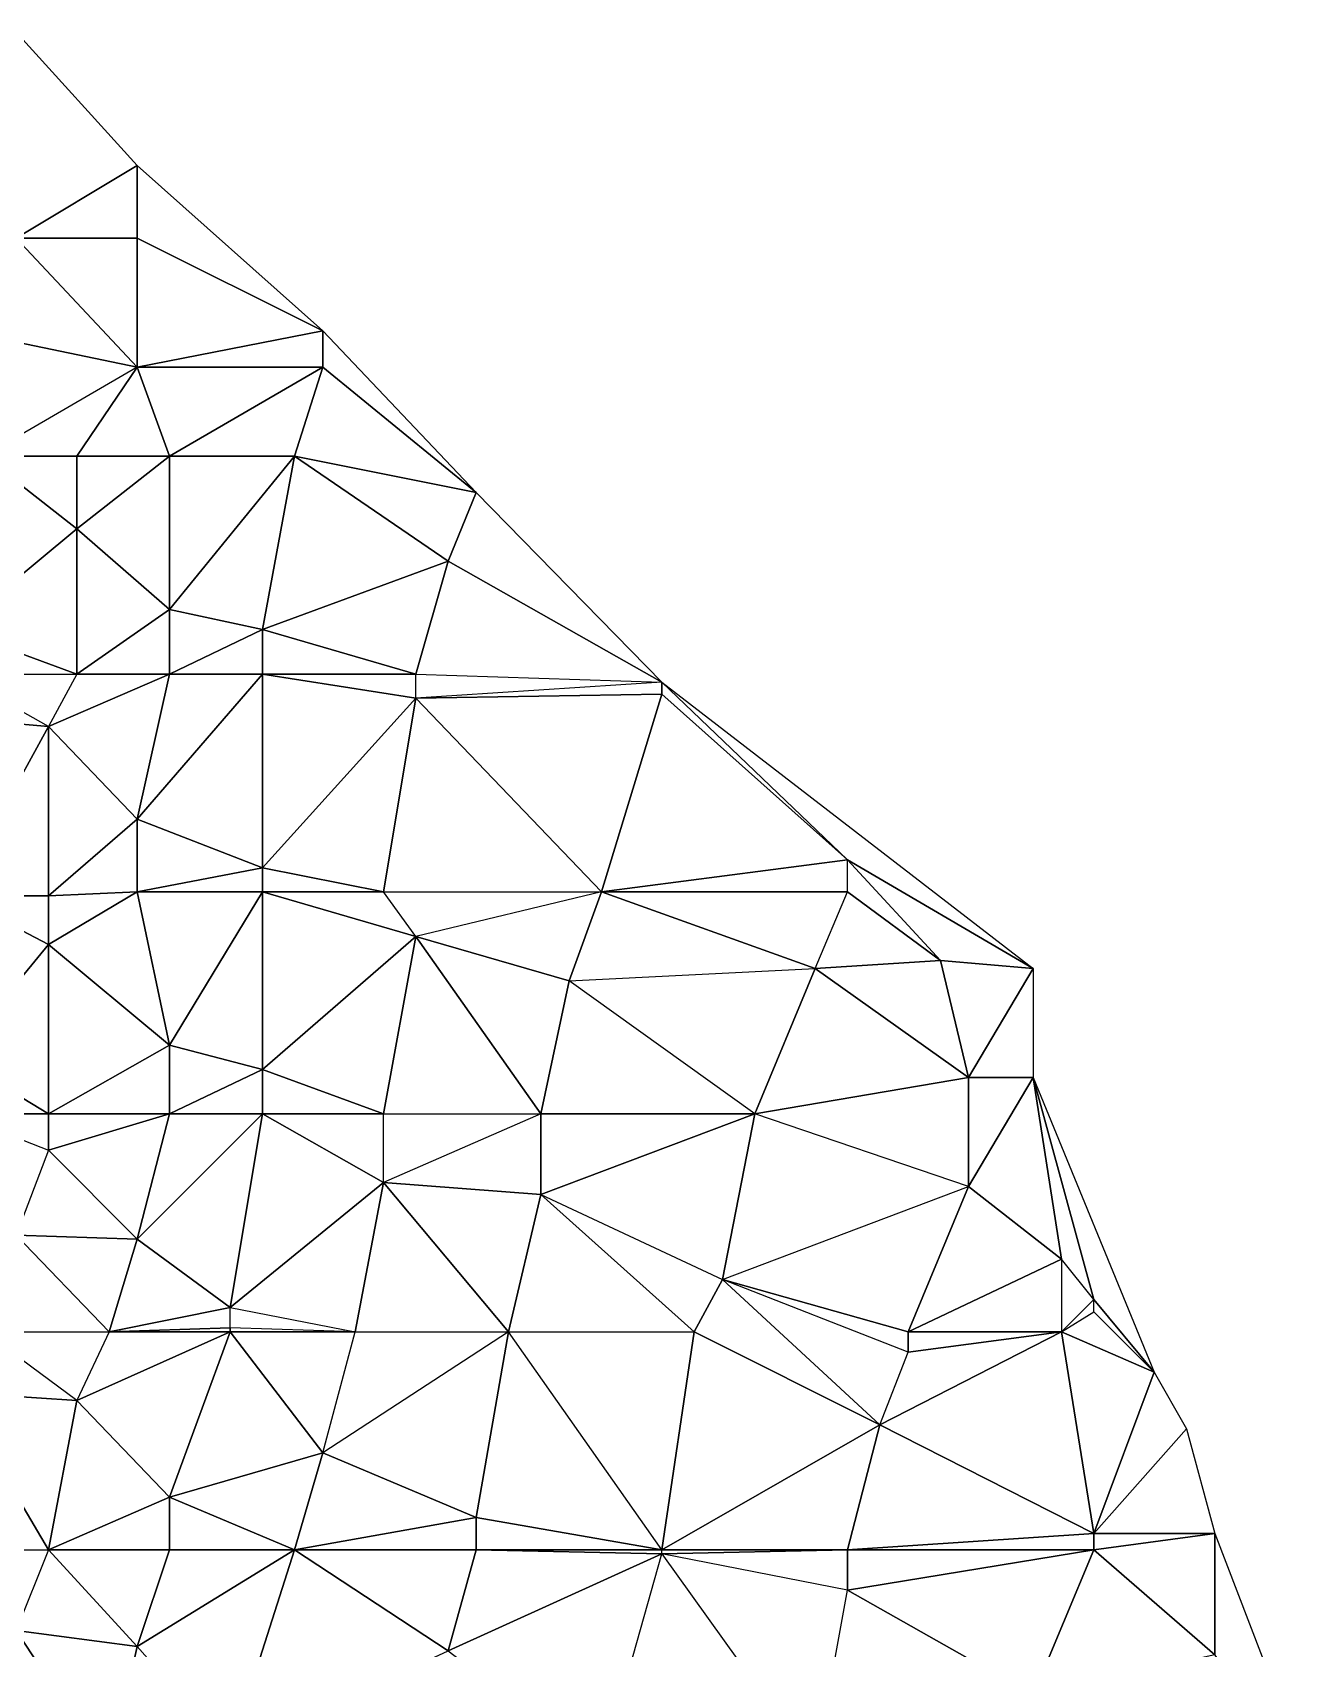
# Model space of a CAD drawing. Header units: metres. Extents: x 121.06818 to 121.07159, y 3.17836 to 3.18313.
# Drawn here: x 121.071255 to 121.071571, y 3.1810525 to 3.181453 of the extents above; entities that cross this region are included whole.
import ezdxf

# ---------------------------------------------------------------- set-up
doc = ezdxf.new("R2010")
doc.units = ezdxf.units.M

msp = doc.modelspace()

# ---------------------------------------------------------------- linework, layer by layer
at = {"layer": 'DELAUNEY15398', "color": 252}
msp.add_3dface([(121.071449, 3.181023, 0.01058), (121.071396, 3.181023, 0.01057), (121.071411, 3.181076, 0.01057)], dxfattribs=at)
at = {"layer": 'DELAUNEY15452', "color": 252}
msp.add_3dface([(121.071274, 3.181022, 0.01054), (121.071304, 3.181027, 0.01055), (121.071281, 3.181053, 0.01054)], dxfattribs=at)
at = {"layer": 'DELAUNEY15463', "color": 252}
msp.add_3dface([(121.071243, 3.18103, 0.01053), (121.071274, 3.181022, 0.01054), (121.071251, 3.181057, 0.01053)], dxfattribs=at)
at = {"layer": 'DELAUNEY15496', "color": 252}
msp.add_3dface([(121.071274, 3.181022, 0.01054), (121.071281, 3.181053, 0.01054), (121.071251, 3.181057, 0.01053)], dxfattribs=at)
at = {"layer": 'DELAUNEY15497', "color": 252}
msp.add_3dface([(121.071281, 3.181053, 0.01054), (121.071304, 3.181027, 0.01055), (121.07132, 3.181077, 0.01055)], dxfattribs=at)
at = {"layer": 'DELAUNEY15498', "color": 252}
msp.add_3dface([(121.071358, 3.181052, 0.01056), (121.071396, 3.181023, 0.01057), (121.071411, 3.181076, 0.01057)], dxfattribs=at)
at = {"layer": 'DELAUNEY15499', "color": 252}
msp.add_3dface([(121.071571, 3.181021, 0.01061), (121.071548, 3.181051, 0.0106), (121.071548, 3.181081, 0.0106)], dxfattribs=at)
at = {"layer": 'DELAUNEY15539', "color": 252}
msp.add_3dface([(121.071251, 3.181057, 0.01053), (121.071281, 3.181053, 0.01054), (121.071259, 3.181077, 0.01053)], dxfattribs=at)
at = {"layer": 'DELAUNEY15540', "color": 252}
msp.add_3dface([(121.071449, 3.181023, 0.01058), (121.071457, 3.181067, 0.01058), (121.071503, 3.181041, 0.01059)], dxfattribs=at)
at = {"layer": 'DELAUNEY15541', "color": 252}
msp.add_3dface([(121.071449, 3.181023, 0.01058), (121.071457, 3.181067, 0.01058), (121.071411, 3.181076, 0.01057)], dxfattribs=at)
at = {"layer": 'DELAUNEY15559', "color": 252}
msp.add_3dface([(121.071304, 3.181027, 0.01055), (121.071358, 3.181052, 0.01056), (121.07132, 3.181077, 0.01055)], dxfattribs=at)
at = {"layer": 'DELAUNEY15560', "color": 252}
msp.add_3dface([(121.071503, 3.181041, 0.01059), (121.071457, 3.181067, 0.01058), (121.071518, 3.181077, 0.01059)], dxfattribs=at)
at = {"layer": 'DELAUNEY15561', "color": 252}
msp.add_3dface([(121.071548, 3.181051, 0.0106), (121.071503, 3.181041, 0.01059), (121.071518, 3.181077, 0.01059)], dxfattribs=at)
at = {"layer": 'DELAUNEY15582', "color": 252}
msp.add_3dface([(121.07132, 3.181077, 0.01055), (121.071358, 3.181052, 0.01056), (121.071365, 3.181077, 0.01056)], dxfattribs=at)
at = {"layer": 'DELAUNEY15583', "color": 252}
msp.add_3dface([(121.071457, 3.181067, 0.01058), (121.071411, 3.181076, 0.01057), (121.071457, 3.181077, 0.01058)], dxfattribs=at)
at = {"layer": 'DELAUNEY15607', "color": 252}
msp.add_3dface([(121.071281, 3.181053, 0.01054), (121.07132, 3.181077, 0.01055), (121.071289, 3.181077, 0.01054)], dxfattribs=at)
at = {"layer": 'DELAUNEY15608', "color": 252}
msp.add_3dface([(121.071358, 3.181052, 0.01056), (121.071411, 3.181076, 0.01057), (121.071365, 3.181077, 0.01056)], dxfattribs=at)
at = {"layer": 'DELAUNEY15619', "color": 252}
msp.add_3dface([(121.071548, 3.181051, 0.0106), (121.071518, 3.181077, 0.01059), (121.071548, 3.181081, 0.0106)], dxfattribs=at)
at = {"layer": 'DELAUNEY15632', "color": 252}
msp.add_3dface([(121.071281, 3.181053, 0.01054), (121.071289, 3.181077, 0.01054), (121.071259, 3.181077, 0.01053)], dxfattribs=at)
at = {"layer": 'DELAUNEY15633', "color": 252}
msp.add_3dface([(121.071365, 3.181077, 0.01056), (121.071411, 3.181076, 0.01057), (121.071411, 3.181077, 0.01057)], dxfattribs=at)
at = {"layer": 'DELAUNEY15647', "color": 252}
msp.add_3dface([(121.071289, 3.181077, 0.01054), (121.07132, 3.181077, 0.01055), (121.071289, 3.18109, 0.01054)], dxfattribs=at)
at = {"layer": 'DELAUNEY15654', "color": 252}
msp.add_3dface([(121.071259, 3.181077, 0.01053), (121.071251, 3.181057, 0.01053), (121.07122, 3.181077, 0.01052)], dxfattribs=at)
at = {"layer": 'DELAUNEY15664', "color": 252}
msp.add_3dface([(121.071548, 3.181081, 0.0106), (121.071518, 3.181077, 0.01059), (121.071518, 3.181081, 0.01059)], dxfattribs=at)
at = {"layer": 'DELAUNEY15670', "color": 252}
msp.add_3dface([(121.071518, 3.181077, 0.01059), (121.071457, 3.181067, 0.01058), (121.071457, 3.181077, 0.01058)], dxfattribs=at)
at = {"layer": 'DELAUNEY15681', "color": 252}
msp.add_3dface([(121.071259, 3.181077, 0.01053), (121.071289, 3.181077, 0.01054), (121.071289, 3.18109, 0.01054)], dxfattribs=at)
at = {"layer": 'DELAUNEY15692', "color": 252}
msp.add_3dface([(121.07132, 3.181077, 0.01055), (121.071365, 3.181077, 0.01056), (121.071365, 3.181085, 0.01056)], dxfattribs=at)
at = {"layer": 'DELAUNEY15693', "color": 252}
msp.add_3dface([(121.071457, 3.181077, 0.01058), (121.071411, 3.181076, 0.01057), (121.071411, 3.181077, 0.01057)], dxfattribs=at)
at = {"layer": 'DELAUNEY15703', "color": 252}
msp.add_3dface([(121.07122, 3.181077, 0.01052), (121.071259, 3.181077, 0.01053), (121.071236, 3.181116, 0.01052)], dxfattribs=at)
at = {"layer": 'DELAUNEY15704', "color": 252}
msp.add_3dface([(121.071365, 3.181077, 0.01056), (121.071411, 3.181077, 0.01057), (121.071365, 3.181085, 0.01056)], dxfattribs=at)
at = {"layer": 'DELAUNEY15705', "color": 252}
msp.add_3dface([(121.071518, 3.181077, 0.01059), (121.071457, 3.181077, 0.01058), (121.071518, 3.181081, 0.01059)], dxfattribs=at)
at = {"layer": 'DELAUNEY15719', "color": 252}
msp.add_3dface([(121.071457, 3.181077, 0.01058), (121.071411, 3.181077, 0.01057), (121.071465, 3.181108, 0.01058)], dxfattribs=at)
at = {"layer": 'DELAUNEY15720', "color": 252}
msp.add_3dface([(121.071518, 3.181081, 0.01059), (121.071457, 3.181077, 0.01058), (121.071465, 3.181108, 0.01058)], dxfattribs=at)
at = {"layer": 'DELAUNEY15739', "color": 252}
msp.add_3dface([(121.07132, 3.181077, 0.01055), (121.071365, 3.181085, 0.01056), (121.071327, 3.181101, 0.01055)], dxfattribs=at)
at = {"layer": 'DELAUNEY15740', "color": 252}
msp.add_3dface([(121.071548, 3.181081, 0.0106), (121.071518, 3.181081, 0.01059), (121.071541, 3.181107, 0.0106)], dxfattribs=at)
at = {"layer": 'DELAUNEY15752', "color": 252}
msp.add_3dface([(121.071259, 3.181077, 0.01053), (121.071289, 3.18109, 0.01054), (121.071266, 3.181114, 0.01053)], dxfattribs=at)
at = {"layer": 'DELAUNEY15753', "color": 252}
msp.add_3dface([(121.07132, 3.181077, 0.01055), (121.071327, 3.181101, 0.01055), (121.071289, 3.18109, 0.01054)], dxfattribs=at)
at = {"layer": 'DELAUNEY15754', "color": 252}
msp.add_3dface([(121.071365, 3.181085, 0.01056), (121.071411, 3.181077, 0.01057), (121.071373, 3.181131, 0.01056)], dxfattribs=at)
at = {"layer": 'DELAUNEY15766', "color": 252}
msp.add_3dface([(121.071327, 3.181101, 0.01055), (121.071365, 3.181085, 0.01056), (121.071373, 3.181131, 0.01056)], dxfattribs=at)
at = {"layer": 'DELAUNEY15776', "color": 252}
msp.add_3dface([(121.071518, 3.181081, 0.01059), (121.071465, 3.181108, 0.01058), (121.07151, 3.181131, 0.01059)], dxfattribs=at)
at = {"layer": 'DELAUNEY15782', "color": 252}
msp.add_3dface([(121.071541, 3.181107, 0.0106), (121.071518, 3.181081, 0.01059), (121.071533, 3.181121, 0.0106)], dxfattribs=at)
at = {"layer": 'DELAUNEY15792', "color": 252}
msp.add_3dface([(121.071236, 3.181116, 0.01052), (121.071259, 3.181077, 0.01053), (121.071266, 3.181114, 0.01053)], dxfattribs=at)
at = {"layer": 'DELAUNEY15800', "color": 252}
msp.add_3dface([(121.071289, 3.18109, 0.01054), (121.071327, 3.181101, 0.01055), (121.071304, 3.181131, 0.01054)], dxfattribs=at)
at = {"layer": 'DELAUNEY15806', "color": 252}
msp.add_3dface([(121.071266, 3.181114, 0.01053), (121.071289, 3.18109, 0.01054), (121.071304, 3.181131, 0.01054)], dxfattribs=at)
at = {"layer": 'DELAUNEY15815', "color": 252}
msp.add_3dface([(121.071236, 3.181116, 0.01052), (121.071266, 3.181114, 0.01053), (121.071243, 3.181131, 0.01052)], dxfattribs=at)
at = {"layer": 'DELAUNEY15816', "color": 252}
msp.add_3dface([(121.071465, 3.181108, 0.01058), (121.071411, 3.181077, 0.01057), (121.071419, 3.181131, 0.01057)], dxfattribs=at)
at = {"layer": 'DELAUNEY15824', "color": 252}
msp.add_3dface([(121.071419, 3.181131, 0.01057), (121.071411, 3.181077, 0.01057), (121.071373, 3.181131, 0.01056)], dxfattribs=at)
at = {"layer": 'DELAUNEY15842', "color": 252}
msp.add_3dface([(121.071465, 3.181108, 0.01058), (121.071419, 3.181131, 0.01057), (121.071426, 3.181144, 0.01057)], dxfattribs=at)
at = {"layer": 'DELAUNEY15843', "color": 252}
msp.add_3dface([(121.07151, 3.181131, 0.01059), (121.071465, 3.181108, 0.01058), (121.071472, 3.181126, 0.01058)], dxfattribs=at)
at = {"layer": 'DELAUNEY15844', "color": 252}
msp.add_3dface([(121.071518, 3.181081, 0.01059), (121.07151, 3.181131, 0.01059), (121.071533, 3.181121, 0.0106)], dxfattribs=at)
at = {"layer": 'DELAUNEY15852', "color": 252}
msp.add_3dface([(121.071373, 3.181131, 0.01056), (121.071419, 3.181131, 0.01057), (121.071381, 3.181165, 0.01056)], dxfattribs=at)
at = {"layer": 'DELAUNEY15853', "color": 252}
msp.add_3dface([(121.071465, 3.181108, 0.01058), (121.071472, 3.181126, 0.01058), (121.071426, 3.181144, 0.01057)], dxfattribs=at)
at = {"layer": 'DELAUNEY15862', "color": 252}
msp.add_3dface([(121.071304, 3.181131, 0.01054), (121.071327, 3.181101, 0.01055), (121.071335, 3.181131, 0.01055)], dxfattribs=at)
at = {"layer": 'DELAUNEY15863', "color": 252}
msp.add_3dface([(121.07151, 3.181131, 0.01059), (121.071472, 3.181126, 0.01058), (121.071472, 3.181131, 0.01058)], dxfattribs=at)
at = {"layer": 'DELAUNEY15864', "color": 252}
msp.add_3dface([(121.071533, 3.181121, 0.0106), (121.07151, 3.181131, 0.01059), (121.071518, 3.181136, 0.01059)], dxfattribs=at)
at = {"layer": 'DELAUNEY15865', "color": 252}
msp.add_3dface([(121.071533, 3.181121, 0.0106), (121.07151, 3.181131, 0.01059), (121.071518, 3.181139, 0.01059)], dxfattribs=at)
at = {"layer": 'DELAUNEY15876', "color": 252}
msp.add_3dface([(121.071327, 3.181101, 0.01055), (121.071335, 3.181131, 0.01055), (121.071373, 3.181131, 0.01056)], dxfattribs=at)
at = {"layer": 'DELAUNEY15890', "color": 252}
msp.add_3dface([(121.071274, 3.181131, 0.01053), (121.071266, 3.181114, 0.01053), (121.071304, 3.181131, 0.01054)], dxfattribs=at)
at = {"layer": 'DELAUNEY15891', "color": 252}
msp.add_3dface([(121.071274, 3.181131, 0.01053), (121.071266, 3.181114, 0.01053), (121.071243, 3.181131, 0.01052)], dxfattribs=at)
at = {"layer": 'DELAUNEY15892', "color": 252}
msp.add_3dface([(121.071335, 3.181131, 0.01055), (121.071373, 3.181131, 0.01056), (121.071342, 3.181168, 0.01055)], dxfattribs=at)
at = {"layer": 'DELAUNEY15901', "color": 252}
msp.add_3dface([(121.071274, 3.181131, 0.01053), (121.071304, 3.181131, 0.01054), (121.071304, 3.181132, 0.01054)], dxfattribs=at)
at = {"layer": 'DELAUNEY15919', "color": 252}
msp.add_3dface([(121.071304, 3.181131, 0.01054), (121.071335, 3.181131, 0.01055), (121.071304, 3.181132, 0.01054)], dxfattribs=at)
at = {"layer": 'DELAUNEY15929', "color": 252}
msp.add_3dface([(121.07151, 3.181131, 0.01059), (121.071518, 3.181136, 0.01059), (121.071518, 3.181139, 0.01059)], dxfattribs=at)
at = {"layer": 'DELAUNEY15930', "color": 252}
msp.add_3dface([(121.071533, 3.181121, 0.0106), (121.071518, 3.181136, 0.01059), (121.071518, 3.181139, 0.01059)], dxfattribs=at)
at = {"layer": 'DELAUNEY15943', "color": 252}
msp.add_3dface([(121.071426, 3.181144, 0.01057), (121.071419, 3.181131, 0.01057), (121.071381, 3.181165, 0.01056)], dxfattribs=at)
at = {"layer": 'DELAUNEY15956', "color": 252}
msp.add_3dface([(121.071243, 3.181131, 0.01052), (121.071274, 3.181131, 0.01053), (121.071251, 3.181155, 0.01052)], dxfattribs=at)
at = {"layer": 'DELAUNEY15957', "color": 252}
msp.add_3dface([(121.071472, 3.181126, 0.01058), (121.071426, 3.181144, 0.01057), (121.071472, 3.181131, 0.01058)], dxfattribs=at)
at = {"layer": 'DELAUNEY15958', "color": 252}
msp.add_3dface([(121.071472, 3.181131, 0.01058), (121.071426, 3.181144, 0.01057), (121.071487, 3.181167, 0.01058)], dxfattribs=at)
at = {"layer": 'DELAUNEY15966', "color": 252}
msp.add_3dface([(121.07151, 3.181131, 0.01059), (121.071472, 3.181131, 0.01058), (121.07151, 3.181149, 0.01059)], dxfattribs=at)
at = {"layer": 'DELAUNEY15973', "color": 252}
msp.add_3dface([(121.071274, 3.181131, 0.01053), (121.071304, 3.181132, 0.01054), (121.071304, 3.181137, 0.01054)], dxfattribs=at)
at = {"layer": 'DELAUNEY15994', "color": 252}
msp.add_3dface([(121.071274, 3.181131, 0.01053), (121.071304, 3.181137, 0.01054), (121.071281, 3.181154, 0.01053)], dxfattribs=at)
at = {"layer": 'DELAUNEY15995', "color": 252}
msp.add_3dface([(121.071304, 3.181132, 0.01054), (121.071304, 3.181137, 0.01054), (121.071335, 3.181131, 0.01055)], dxfattribs=at)
at = {"layer": 'DELAUNEY16007', "color": 252}
msp.add_3dface([(121.071304, 3.181137, 0.01054), (121.071335, 3.181131, 0.01055), (121.071342, 3.181168, 0.01055)], dxfattribs=at)
at = {"layer": 'DELAUNEY16008', "color": 252}
msp.add_3dface([(121.07151, 3.181131, 0.01059), (121.071518, 3.181139, 0.01059), (121.07151, 3.181149, 0.01059)], dxfattribs=at)
at = {"layer": 'DELAUNEY16009', "color": 252}
msp.add_3dface([(121.071533, 3.181121, 0.0106), (121.071518, 3.181139, 0.01059), (121.071503, 3.181194, 0.01059)], dxfattribs=at)
at = {"layer": 'DELAUNEY16028', "color": 252}
msp.add_3dface([(121.071251, 3.181155, 0.01052), (121.071274, 3.181131, 0.01053), (121.071281, 3.181154, 0.01053)], dxfattribs=at)
at = {"layer": 'DELAUNEY16029', "color": 252}
msp.add_3dface([(121.071281, 3.181154, 0.01053), (121.071304, 3.181137, 0.01054), (121.071312, 3.181185, 0.01054)], dxfattribs=at)
at = {"layer": 'DELAUNEY16030', "color": 252}
msp.add_3dface([(121.07151, 3.181149, 0.01059), (121.071472, 3.181131, 0.01058), (121.071487, 3.181167, 0.01058)], dxfattribs=at)
at = {"layer": 'DELAUNEY16041', "color": 252}
msp.add_3dface([(121.071518, 3.181139, 0.01059), (121.07151, 3.181149, 0.01059), (121.071503, 3.181194, 0.01059)], dxfattribs=at)
at = {"layer": 'DELAUNEY16059', "color": 252}
msp.add_3dface([(121.071373, 3.181131, 0.01056), (121.071381, 3.181165, 0.01056), (121.071342, 3.181168, 0.01055)], dxfattribs=at)
at = {"layer": 'DELAUNEY16075', "color": 252}
msp.add_3dface([(121.071251, 3.181155, 0.01052), (121.071281, 3.181154, 0.01053), (121.071259, 3.181176, 0.01052)], dxfattribs=at)
at = {"layer": 'DELAUNEY16076', "color": 252}
msp.add_3dface([(121.07151, 3.181149, 0.01059), (121.071487, 3.181167, 0.01058), (121.071503, 3.181194, 0.01059)], dxfattribs=at)
at = {"layer": 'DELAUNEY16095', "color": 252}
msp.add_3dface([(121.071304, 3.181137, 0.01054), (121.071342, 3.181168, 0.01055), (121.071312, 3.181185, 0.01054)], dxfattribs=at)
at = {"layer": 'DELAUNEY16096', "color": 252}
msp.add_3dface([(121.071381, 3.181165, 0.01056), (121.071426, 3.181144, 0.01057), (121.071434, 3.181185, 0.01057)], dxfattribs=at)
at = {"layer": 'DELAUNEY16109', "color": 252}
msp.add_3dface([(121.071342, 3.181168, 0.01055), (121.071381, 3.181165, 0.01056), (121.071381, 3.181185, 0.01056)], dxfattribs=at)
at = {"layer": 'DELAUNEY16143', "color": 252}
msp.add_3dface([(121.071259, 3.181176, 0.01052), (121.071251, 3.181155, 0.01052), (121.071236, 3.181185, 0.01051)], dxfattribs=at)
at = {"layer": 'DELAUNEY16144', "color": 252}
msp.add_3dface([(121.071281, 3.181154, 0.01053), (121.071312, 3.181185, 0.01054), (121.071289, 3.181185, 0.01053)], dxfattribs=at)
at = {"layer": 'DELAUNEY16145', "color": 252}
msp.add_3dface([(121.071312, 3.181185, 0.01054), (121.071342, 3.181168, 0.01055), (121.071342, 3.181185, 0.01055)], dxfattribs=at)
at = {"layer": 'DELAUNEY16146', "color": 252}
msp.add_3dface([(121.071434, 3.181185, 0.01057), (121.071426, 3.181144, 0.01057), (121.071487, 3.181167, 0.01058)], dxfattribs=at)
at = {"layer": 'DELAUNEY16158', "color": 252}
msp.add_3dface([(121.071259, 3.181176, 0.01052), (121.071281, 3.181154, 0.01053), (121.071289, 3.181185, 0.01053)], dxfattribs=at)
at = {"layer": 'DELAUNEY16159', "color": 252}
msp.add_3dface([(121.071487, 3.181167, 0.01058), (121.071434, 3.181185, 0.01057), (121.071487, 3.181194, 0.01058)], dxfattribs=at)
at = {"layer": 'DELAUNEY16181', "color": 252}
msp.add_3dface([(121.071289, 3.181185, 0.01053), (121.071312, 3.181185, 0.01054), (121.071312, 3.181196, 0.01054)], dxfattribs=at)
at = {"layer": 'DELAUNEY16182', "color": 252}
msp.add_3dface([(121.071381, 3.181165, 0.01056), (121.071434, 3.181185, 0.01057), (121.071381, 3.181185, 0.01056)], dxfattribs=at)
at = {"layer": 'DELAUNEY16192', "color": 252}
msp.add_3dface([(121.071236, 3.181185, 0.01051), (121.071259, 3.181176, 0.01052), (121.071259, 3.181185, 0.01052)], dxfattribs=at)
at = {"layer": 'DELAUNEY16203', "color": 252}
msp.add_3dface([(121.071259, 3.181176, 0.01052), (121.071289, 3.181185, 0.01053), (121.071259, 3.181185, 0.01052)], dxfattribs=at)
at = {"layer": 'DELAUNEY16204', "color": 252}
msp.add_3dface([(121.071503, 3.181194, 0.01059), (121.071487, 3.181167, 0.01058), (121.071487, 3.181194, 0.01058)], dxfattribs=at)
at = {"layer": 'DELAUNEY16212', "color": 252}
msp.add_3dface([(121.071312, 3.181185, 0.01054), (121.071342, 3.181185, 0.01055), (121.071312, 3.181196, 0.01054)], dxfattribs=at)
at = {"layer": 'DELAUNEY16213', "color": 252}
msp.add_3dface([(121.071342, 3.181168, 0.01055), (121.071342, 3.181185, 0.01055), (121.071381, 3.181185, 0.01056)], dxfattribs=at)
at = {"layer": 'DELAUNEY16224', "color": 252}
msp.add_3dface([(121.071342, 3.181185, 0.01055), (121.071381, 3.181185, 0.01056), (121.07135, 3.181229, 0.01055)], dxfattribs=at)
at = {"layer": 'DELAUNEY16225', "color": 252}
msp.add_3dface([(121.071381, 3.181185, 0.01056), (121.071434, 3.181185, 0.01057), (121.071388, 3.181218, 0.01056)], dxfattribs=at)
at = {"layer": 'DELAUNEY16236', "color": 252}
msp.add_3dface([(121.071487, 3.181194, 0.01058), (121.071434, 3.181185, 0.01057), (121.071449, 3.181221, 0.01057)], dxfattribs=at)
at = {"layer": 'DELAUNEY16249', "color": 252}
msp.add_3dface([(121.071236, 3.181185, 0.01051), (121.071259, 3.181185, 0.01052), (121.071236, 3.181199, 0.01051)], dxfattribs=at)
at = {"layer": 'DELAUNEY16250', "color": 252}
msp.add_3dface([(121.071259, 3.181185, 0.01052), (121.071289, 3.181185, 0.01053), (121.071289, 3.181202, 0.01053)], dxfattribs=at)
at = {"layer": 'DELAUNEY16251', "color": 252}
msp.add_3dface([(121.071503, 3.181194, 0.01059), (121.071487, 3.181194, 0.01058), (121.071503, 3.181221, 0.01059)], dxfattribs=at)
at = {"layer": 'DELAUNEY16280', "color": 252}
msp.add_3dface([(121.071289, 3.181185, 0.01053), (121.071312, 3.181196, 0.01054), (121.071289, 3.181202, 0.01053)], dxfattribs=at)
at = {"layer": 'DELAUNEY16286', "color": 252}
msp.add_3dface([(121.071312, 3.181196, 0.01054), (121.071342, 3.181185, 0.01055), (121.07135, 3.181229, 0.01055)], dxfattribs=at)
at = {"layer": 'DELAUNEY16297', "color": 252}
msp.add_3dface([(121.071236, 3.181199, 0.01051), (121.071259, 3.181185, 0.01052), (121.071259, 3.181227, 0.01052)], dxfattribs=at)
at = {"layer": 'DELAUNEY16298', "color": 252}
msp.add_3dface([(121.071259, 3.181185, 0.01052), (121.071289, 3.181202, 0.01053), (121.071259, 3.181227, 0.01052)], dxfattribs=at)
at = {"layer": 'DELAUNEY16299', "color": 252}
msp.add_3dface([(121.071449, 3.181221, 0.01057), (121.071434, 3.181185, 0.01057), (121.071388, 3.181218, 0.01056)], dxfattribs=at)
at = {"layer": 'DELAUNEY16303', "color": 252}
msp.add_3dface([(121.071289, 3.181202, 0.01053), (121.071312, 3.181196, 0.01054), (121.071312, 3.18124, 0.01054)], dxfattribs=at)
at = {"layer": 'DELAUNEY16304', "color": 252}
msp.add_3dface([(121.071381, 3.181185, 0.01056), (121.071388, 3.181218, 0.01056), (121.07135, 3.181229, 0.01055)], dxfattribs=at)
at = {"layer": 'DELAUNEY16305', "color": 252}
msp.add_3dface([(121.071487, 3.181194, 0.01058), (121.071449, 3.181221, 0.01057), (121.07148, 3.181223, 0.01058)], dxfattribs=at)
at = {"layer": 'DELAUNEY16327', "color": 252}
msp.add_3dface([(121.07148, 3.181223, 0.01058), (121.071449, 3.181221, 0.01057), (121.071457, 3.18124, 0.01057)], dxfattribs=at)
at = {"layer": 'DELAUNEY16328', "color": 252}
msp.add_3dface([(121.071487, 3.181194, 0.01058), (121.07148, 3.181223, 0.01058), (121.071503, 3.181221, 0.01059)], dxfattribs=at)
at = {"layer": 'DELAUNEY16336', "color": 252}
msp.add_3dface([(121.071236, 3.181199, 0.01051), (121.071259, 3.181227, 0.01052), (121.071236, 3.181239, 0.01051)], dxfattribs=at)
at = {"layer": 'DELAUNEY16350', "color": 252}
msp.add_3dface([(121.071259, 3.181227, 0.01052), (121.071289, 3.181202, 0.01053), (121.071281, 3.18124, 0.01053)], dxfattribs=at)
at = {"layer": 'DELAUNEY16351', "color": 252}
msp.add_3dface([(121.071312, 3.181196, 0.01054), (121.07135, 3.181229, 0.01055), (121.071312, 3.18124, 0.01054)], dxfattribs=at)
at = {"layer": 'DELAUNEY16352', "color": 252}
msp.add_3dface([(121.07135, 3.181229, 0.01055), (121.071388, 3.181218, 0.01056), (121.071396, 3.18124, 0.01056)], dxfattribs=at)
at = {"layer": 'DELAUNEY16361', "color": 252}
msp.add_3dface([(121.071503, 3.181221, 0.01059), (121.07148, 3.181223, 0.01058), (121.071457, 3.181248, 0.01057)], dxfattribs=at)
at = {"layer": 'DELAUNEY16377', "color": 252}
msp.add_3dface([(121.071388, 3.181218, 0.01056), (121.071449, 3.181221, 0.01057), (121.071396, 3.18124, 0.01056)], dxfattribs=at)
at = {"layer": 'DELAUNEY16397', "color": 252}
msp.add_3dface([(121.071259, 3.181227, 0.01052), (121.071281, 3.18124, 0.01053), (121.071259, 3.181239, 0.01052)], dxfattribs=at)
at = {"layer": 'DELAUNEY16398', "color": 252}
msp.add_3dface([(121.071281, 3.18124, 0.01053), (121.071289, 3.181202, 0.01053), (121.071312, 3.18124, 0.01054)], dxfattribs=at)
at = {"layer": 'DELAUNEY16407', "color": 252}
msp.add_3dface([(121.071236, 3.181239, 0.01051), (121.071259, 3.181227, 0.01052), (121.071259, 3.181239, 0.01052)], dxfattribs=at)
at = {"layer": 'DELAUNEY16408', "color": 252}
msp.add_3dface([(121.071312, 3.18124, 0.01054), (121.07135, 3.181229, 0.01055), (121.071342, 3.18124, 0.01055)], dxfattribs=at)
at = {"layer": 'DELAUNEY16409', "color": 252}
msp.add_3dface([(121.071312, 3.18124, 0.01054), (121.071342, 3.18124, 0.01055), (121.071312, 3.181246, 0.01054)], dxfattribs=at)
at = {"layer": 'DELAUNEY16410', "color": 252}
msp.add_3dface([(121.07135, 3.181229, 0.01055), (121.071342, 3.18124, 0.01055), (121.071396, 3.18124, 0.01056)], dxfattribs=at)
at = {"layer": 'DELAUNEY16411', "color": 252}
msp.add_3dface([(121.071396, 3.18124, 0.01056), (121.071449, 3.181221, 0.01057), (121.071457, 3.18124, 0.01057)], dxfattribs=at)
at = {"layer": 'DELAUNEY16430', "color": 252}
msp.add_3dface([(121.071281, 3.18124, 0.01053), (121.071312, 3.18124, 0.01054), (121.071312, 3.181246, 0.01054)], dxfattribs=at)
at = {"layer": 'DELAUNEY16431', "color": 252}
msp.add_3dface([(121.07148, 3.181223, 0.01058), (121.071457, 3.18124, 0.01057), (121.071457, 3.181248, 0.01057)], dxfattribs=at)
at = {"layer": 'DELAUNEY16468', "color": 252}
msp.add_3dface([(121.071236, 3.181239, 0.01051), (121.071259, 3.181239, 0.01052), (121.071259, 3.181281, 0.01052)], dxfattribs=at)
at = {"layer": 'DELAUNEY16469', "color": 252}
msp.add_3dface([(121.071259, 3.181239, 0.01052), (121.071281, 3.18124, 0.01053), (121.071281, 3.181258, 0.01053)], dxfattribs=at)
at = {"layer": 'DELAUNEY16496', "color": 252}
msp.add_3dface([(121.071396, 3.18124, 0.01056), (121.071457, 3.18124, 0.01057), (121.071457, 3.181248, 0.01057)], dxfattribs=at)
at = {"layer": 'DELAUNEY16510', "color": 252}
msp.add_3dface([(121.071281, 3.18124, 0.01053), (121.071312, 3.181246, 0.01054), (121.071281, 3.181258, 0.01053)], dxfattribs=at)
at = {"layer": 'DELAUNEY16516', "color": 252}
msp.add_3dface([(121.071312, 3.181246, 0.01054), (121.071342, 3.18124, 0.01055), (121.07135, 3.181288, 0.01055)], dxfattribs=at)
at = {"layer": 'DELAUNEY16517', "color": 252}
msp.add_3dface([(121.071396, 3.18124, 0.01056), (121.071457, 3.181248, 0.01057), (121.071411, 3.181289, 0.01056)], dxfattribs=at)
at = {"layer": 'DELAUNEY16532', "color": 252}
msp.add_3dface([(121.071259, 3.181239, 0.01052), (121.071281, 3.181258, 0.01053), (121.071259, 3.181281, 0.01052)], dxfattribs=at)
at = {"layer": 'DELAUNEY16533', "color": 252}
msp.add_3dface([(121.071281, 3.181258, 0.01053), (121.071312, 3.181246, 0.01054), (121.071312, 3.181294, 0.01054)], dxfattribs=at)
at = {"layer": 'DELAUNEY16534', "color": 252}
msp.add_3dface([(121.071342, 3.18124, 0.01055), (121.071396, 3.18124, 0.01056), (121.07135, 3.181288, 0.01055)], dxfattribs=at)
at = {"layer": 'DELAUNEY16565', "color": 252}
msp.add_3dface([(121.071236, 3.181239, 0.01051), (121.071259, 3.181281, 0.01052), (121.071236, 3.181283, 0.01051)], dxfattribs=at)
at = {"layer": 'DELAUNEY16566', "color": 252}
msp.add_3dface([(121.07135, 3.181288, 0.01055), (121.071396, 3.18124, 0.01056), (121.071411, 3.181289, 0.01056)], dxfattribs=at)
at = {"layer": 'DELAUNEY16567', "color": 252}
msp.add_3dface([(121.071411, 3.181289, 0.01056), (121.071457, 3.181248, 0.01057), (121.071411, 3.181292, 0.01056)], dxfattribs=at)
at = {"layer": 'DELAUNEY16568', "color": 252}
msp.add_3dface([(121.071503, 3.181221, 0.01059), (121.071457, 3.181248, 0.01057), (121.071411, 3.181292, 0.01056)], dxfattribs=at)
at = {"layer": 'DELAUNEY16579', "color": 252}
msp.add_3dface([(121.071259, 3.181281, 0.01052), (121.071281, 3.181258, 0.01053), (121.071289, 3.181294, 0.01053)], dxfattribs=at)
at = {"layer": 'DELAUNEY16591', "color": 252}
msp.add_3dface([(121.071236, 3.181283, 0.01051), (121.071259, 3.181281, 0.01052), (121.071236, 3.181294, 0.01051)], dxfattribs=at)
at = {"layer": 'DELAUNEY16596', "color": 252}
msp.add_3dface([(121.071312, 3.181246, 0.01054), (121.07135, 3.181288, 0.01055), (121.071312, 3.181294, 0.01054)], dxfattribs=at)
at = {"layer": 'DELAUNEY16613', "color": 252}
msp.add_3dface([(121.071281, 3.181258, 0.01053), (121.071312, 3.181294, 0.01054), (121.071289, 3.181294, 0.01053)], dxfattribs=at)
at = {"layer": 'DELAUNEY16614', "color": 252}
msp.add_3dface([(121.07135, 3.181288, 0.01055), (121.071411, 3.181289, 0.01056), (121.071411, 3.181292, 0.01056)], dxfattribs=at)
at = {"layer": 'DELAUNEY16626', "color": 252}
msp.add_3dface([(121.071312, 3.181294, 0.01054), (121.07135, 3.181288, 0.01055), (121.07135, 3.181294, 0.01055)], dxfattribs=at)
at = {"layer": 'DELAUNEY16634', "color": 252}
msp.add_3dface([(121.071289, 3.181294, 0.01053), (121.071312, 3.181294, 0.01054), (121.071312, 3.181305, 0.01054)], dxfattribs=at)
at = {"layer": 'DELAUNEY16643', "color": 252}
msp.add_3dface([(121.071266, 3.181294, 0.01052), (121.071259, 3.181281, 0.01052), (121.071289, 3.181294, 0.01053)], dxfattribs=at)
at = {"layer": 'DELAUNEY16644', "color": 252}
msp.add_3dface([(121.071266, 3.181294, 0.01052), (121.071259, 3.181281, 0.01052), (121.071236, 3.181294, 0.01051)], dxfattribs=at)
at = {"layer": 'DELAUNEY16654', "color": 252}
msp.add_3dface([(121.071266, 3.181294, 0.01052), (121.071289, 3.181294, 0.01053), (121.071289, 3.18131, 0.01053)], dxfattribs=at)
at = {"layer": 'DELAUNEY16691', "color": 252}
msp.add_3dface([(121.071312, 3.181294, 0.01054), (121.07135, 3.181294, 0.01055), (121.071312, 3.181305, 0.01054)], dxfattribs=at)
at = {"layer": 'DELAUNEY16692', "color": 252}
msp.add_3dface([(121.07135, 3.181288, 0.01055), (121.07135, 3.181294, 0.01055), (121.071411, 3.181292, 0.01056)], dxfattribs=at)
at = {"layer": 'DELAUNEY16704', "color": 252}
msp.add_3dface([(121.071236, 3.181294, 0.01051), (121.071266, 3.181294, 0.01052), (121.071236, 3.181305, 0.01051)], dxfattribs=at)
at = {"layer": 'DELAUNEY16705', "color": 252}
msp.add_3dface([(121.07135, 3.181294, 0.01055), (121.071411, 3.181292, 0.01056), (121.071358, 3.181322, 0.01055)], dxfattribs=at)
at = {"layer": 'DELAUNEY16742', "color": 252}
msp.add_3dface([(121.071289, 3.181294, 0.01053), (121.071312, 3.181305, 0.01054), (121.071289, 3.18131, 0.01053)], dxfattribs=at)
at = {"layer": 'DELAUNEY16749', "color": 252}
msp.add_3dface([(121.071236, 3.181305, 0.01051), (121.071266, 3.181294, 0.01052), (121.071266, 3.18133, 0.01052)], dxfattribs=at)
at = {"layer": 'DELAUNEY16750', "color": 252}
msp.add_3dface([(121.071266, 3.181294, 0.01052), (121.071289, 3.18131, 0.01053), (121.071266, 3.18133, 0.01052)], dxfattribs=at)
at = {"layer": 'DELAUNEY16751', "color": 252}
msp.add_3dface([(121.071312, 3.181305, 0.01054), (121.07135, 3.181294, 0.01055), (121.071358, 3.181322, 0.01055)], dxfattribs=at)
at = {"layer": 'DELAUNEY16752', "color": 252}
msp.add_3dface([(121.071358, 3.181322, 0.01055), (121.071411, 3.181292, 0.01056), (121.071365, 3.181339, 0.01055)], dxfattribs=at)
at = {"layer": 'DELAUNEY16758', "color": 252}
msp.add_3dface([(121.071289, 3.18131, 0.01053), (121.071312, 3.181305, 0.01054), (121.07132, 3.181348, 0.01054)], dxfattribs=at)
at = {"layer": 'DELAUNEY16788', "color": 252}
msp.add_3dface([(121.071236, 3.181305, 0.01051), (121.071266, 3.18133, 0.01052), (121.071243, 3.181348, 0.01051)], dxfattribs=at)
at = {"layer": 'DELAUNEY16794', "color": 252}
msp.add_3dface([(121.071266, 3.18133, 0.01052), (121.071289, 3.18131, 0.01053), (121.071289, 3.181348, 0.01053)], dxfattribs=at)
at = {"layer": 'DELAUNEY16795', "color": 252}
msp.add_3dface([(121.071312, 3.181305, 0.01054), (121.071358, 3.181322, 0.01055), (121.07132, 3.181348, 0.01054)], dxfattribs=at)
at = {"layer": 'DELAUNEY16810', "color": 252}
msp.add_3dface([(121.071358, 3.181322, 0.01055), (121.071365, 3.181339, 0.01055), (121.07132, 3.181348, 0.01054)], dxfattribs=at)
at = {"layer": 'DELAUNEY16848', "color": 252}
msp.add_3dface([(121.071243, 3.181348, 0.01051), (121.071266, 3.18133, 0.01052), (121.071266, 3.181348, 0.01052)], dxfattribs=at)
at = {"layer": 'DELAUNEY16849', "color": 252}
msp.add_3dface([(121.071266, 3.18133, 0.01052), (121.071289, 3.181348, 0.01053), (121.071266, 3.181348, 0.01052)], dxfattribs=at)
at = {"layer": 'DELAUNEY16850', "color": 252}
msp.add_3dface([(121.071289, 3.181348, 0.01053), (121.071289, 3.18131, 0.01053), (121.07132, 3.181348, 0.01054)], dxfattribs=at)
at = {"layer": 'DELAUNEY16858', "color": 252}
msp.add_3dface([(121.071289, 3.181348, 0.01053), (121.07132, 3.181348, 0.01054), (121.071327, 3.18137, 0.01054)], dxfattribs=at)
at = {"layer": 'DELAUNEY16886', "color": 252}
msp.add_3dface([(121.071243, 3.181348, 0.01051), (121.071266, 3.181348, 0.01052), (121.071281, 3.18137, 0.01053)], dxfattribs=at)
at = {"layer": 'DELAUNEY16887', "color": 252}
msp.add_3dface([(121.07132, 3.181348, 0.01054), (121.071365, 3.181339, 0.01055), (121.071327, 3.18137, 0.01054)], dxfattribs=at)
at = {"layer": 'DELAUNEY16899', "color": 252}
msp.add_3dface([(121.071266, 3.181348, 0.01052), (121.071289, 3.181348, 0.01053), (121.071281, 3.18137, 0.01053)], dxfattribs=at)
at = {"layer": 'DELAUNEY16943', "color": 252}
msp.add_3dface([(121.071327, 3.18137, 0.01054), (121.071365, 3.181339, 0.01055), (121.071327, 3.181379, 0.01054)], dxfattribs=at)
at = {"layer": 'DELAUNEY16965', "color": 252}
msp.add_3dface([(121.071281, 3.18137, 0.01053), (121.071289, 3.181348, 0.01053), (121.071327, 3.18137, 0.01054)], dxfattribs=at)
at = {"layer": 'DELAUNEY16974', "color": 252}
msp.add_3dface([(121.071243, 3.181348, 0.01051), (121.071228, 3.181381, 0.01051), (121.071281, 3.18137, 0.01053)], dxfattribs=at)
at = {"layer": 'DELAUNEY17007', "color": 252}
msp.add_3dface([(121.071281, 3.18137, 0.01053), (121.071327, 3.18137, 0.01054), (121.071327, 3.181379, 0.01054)], dxfattribs=at)
at = {"layer": 'DELAUNEY17024', "color": 252}
msp.add_3dface([(121.071281, 3.18137, 0.01053), (121.071327, 3.181379, 0.01054), (121.071281, 3.181402, 0.01053)], dxfattribs=at)
at = {"layer": 'DELAUNEY17036', "color": 252}
msp.add_3dface([(121.071228, 3.181381, 0.01051), (121.071251, 3.181402, 0.01052), (121.071281, 3.18137, 0.01053)], dxfattribs=at)
at = {"layer": 'DELAUNEY17038', "color": 252}
msp.add_3dface([(121.071251, 3.181402, 0.01052), (121.071281, 3.18137, 0.01053), (121.071281, 3.181402, 0.01053)], dxfattribs=at)
at = {"layer": 'DELAUNEY17081', "color": 252}
msp.add_3dface([(121.071251, 3.181402, 0.01052), (121.071281, 3.181402, 0.01053), (121.071281, 3.18142, 0.01053)], dxfattribs=at)
at = {"layer": 'DELAUNEY17082', "color": 252}
msp.add_3dface([(121.071281, 3.181402, 0.01053), (121.071327, 3.181379, 0.01054), (121.071281, 3.18142, 0.01053)], dxfattribs=at)
at = {"layer": 'DELAUNEY17189', "color": 252}
msp.add_3dface([(121.071251, 3.181402, 0.01052), (121.071281, 3.18142, 0.01053), (121.071251, 3.181453, 0.01052)], dxfattribs=at)

doc.saveas('drawing.dxf')
